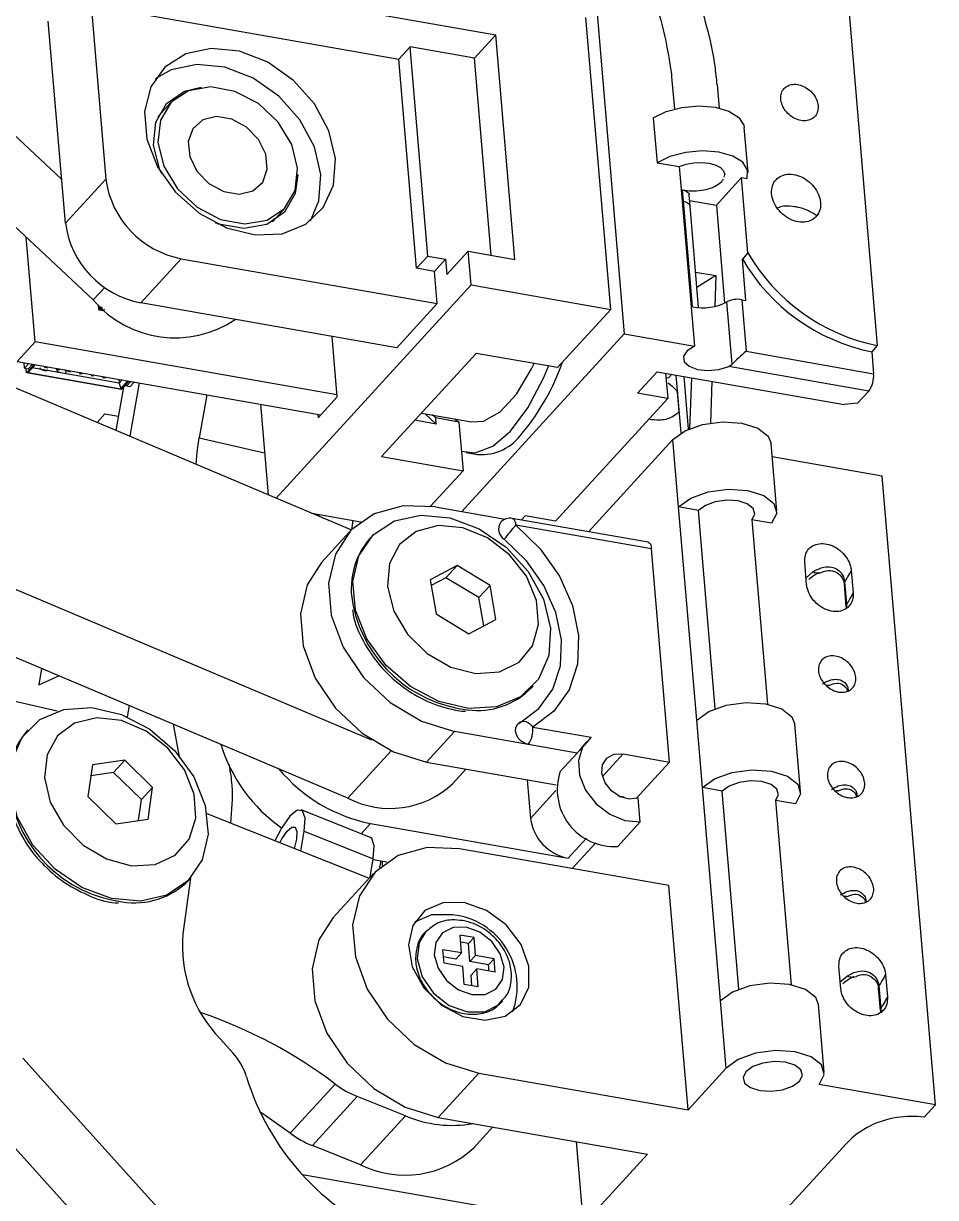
# Model space of a CAD drawing. Header units: millimetres. Extents: x 15 to 2378, y 5 to 1787.
# Drawn here: x 390.74 to 397.78, y 403.71 to 412.77 of the extents above; entities that cross this region are included whole.
import ezdxf

# ---------------------------------------------------------------- set-up
doc = ezdxf.new("R2010")
doc.units = ezdxf.units.MM

msp = doc.modelspace()

# ---------------------------------------------------------------- linework, layer by layer
at = {"color": 7, "linetype": 'Continuous', "lineweight": 25}
for p, q in [((395.1098, 413.5678), (395.3807, 410.3727)), ((391.5143, 413.1851), (394.3886, 412.681)), ((391.036, 411.5665), (389.3925, 413.1041)), ((397.102, 413.0315), (397.335, 410.2826)), ((391.2629, 412.9105), (391.3768, 411.5677)), ((391.2629, 412.9105), (393.64, 412.4936)), ((391.0648, 411.2268), (390.9325, 412.7867)), ((395.2762, 410.5618), (395.0851, 412.815)), ((391.2802, 410.6349), (389.0458, 412.7254)), ((394.2239, 412.5011), (394.3886, 412.681)), ((394.5355, 410.9478), (394.3886, 412.681)), ((393.7267, 412.5883), (393.64, 412.4936)), ((394.2239, 412.5011), (393.7267, 412.5883)), ((393.8636, 410.9737), (393.7267, 412.5883)), ((393.7769, 410.879), (393.64, 412.4936)), ((394.3529, 410.9798), (394.2239, 412.5011)), ((395.7453, 412.3754), (395.7469, 412.3574)), ((395.7469, 412.3574), (395.768, 412.1087)), ((396.0989, 412.2957), (396.1142, 412.1155)), ((391.8763, 412.1558), (391.7781, 412.0485)), ((395.6044, 412.0409), (395.6338, 411.6943)), ((396.3369, 411.6197), (396.3075, 411.9664)), ((395.6338, 411.6943), (395.8057, 411.6642)), ((395.8057, 411.6642), (395.813, 411.5775)), ((391.0648, 411.2268), (391.3768, 411.5677)), ((395.813, 411.5775), (395.9233, 410.2776)), ((396.2871, 411.5797), (396.0921, 411.3667)), ((396.152, 411.5818), (396.1577, 411.6024)), ((396.2871, 411.5797), (396.3296, 411.5723)), ((396.3364, 410.9982), (396.2871, 411.5797)), ((395.8382, 411.3975), (395.8309, 411.4841)), ((395.8281, 411.3998), (395.8382, 411.3975)), ((395.9073, 410.5829), (395.8382, 411.3975)), ((395.889, 411.3597), (395.8816, 411.4463)), ((395.8853, 411.4029), (396.0921, 411.3667)), ((392.6633, 411.2383), (392.7615, 411.3456)), ((395.9554, 410.576), (395.889, 411.3597)), ((396.0921, 411.3667), (396.1562, 410.6105)), ((396.881, 411.2904), (396.8756, 411.2958)), ((390.8314, 410.3117), (390.763, 411.1188)), ((394.0116, 410.8309), (394.1763, 411.0108)), ((394.1983, 410.7508), (394.1763, 411.0108)), ((394.1763, 411.0108), (394.5355, 410.9478)), ((391.9598, 410.9532), (391.6478, 410.6123)), ((391.9598, 410.9532), (393.9359, 410.6066)), ((393.8636, 410.9737), (393.7769, 410.879)), ((393.8636, 410.9737), (394.0015, 410.9495)), ((393.9149, 410.8548), (394.0015, 410.9495)), ((394.0015, 410.9495), (394.0116, 410.8309)), ((396.3364, 410.9982), (396.2931, 410.9508)), ((396.3202, 410.6311), (396.2931, 410.9508)), ((393.9149, 410.8548), (393.7769, 410.879)), ((393.9359, 410.6066), (393.9149, 410.8548)), ((395.9323, 410.8483), (396.0887, 410.8224)), ((388.735, 410.7773), (393.2735, 408.8597)), ((392.6922, 409.1053), (394.1983, 410.7508)), ((394.1983, 410.7508), (395.2762, 410.5618)), ((396.0887, 410.8224), (395.9423, 410.7308)), ((396.0887, 410.8224), (396.0798, 410.5848)), ((391.3688, 410.7317), (391.2802, 410.6349)), ((391.3209, 410.5939), (391.3225, 410.5603)), ((391.3227, 410.5607), (391.3211, 410.5943)), ((391.3227, 410.5607), (391.3385, 410.5755)), ((391.3242, 410.5584), (391.3565, 410.5528)), ((391.3404, 410.5734), (391.3246, 410.5586)), ((391.357, 410.5529), (391.3246, 410.5586)), ((391.3385, 410.5755), (391.3381, 410.5841)), ((391.3545, 410.571), (391.3404, 410.5734)), ((391.3412, 410.576), (391.3409, 410.5818)), ((391.3412, 410.576), (391.35, 410.5745)), ((391.3663, 410.5617), (391.357, 410.5529)), ((391.3582, 410.5533), (391.3668, 410.5613)), ((393.6239, 410.2657), (391.6478, 410.6123)), ((393.9359, 410.6066), (393.6239, 410.2657)), ((394.8646, 410.1122), (395.2762, 410.5618)), ((396.2135, 410.1382), (396.1727, 410.6192)), ((396.2878, 410.6368), (396.3216, 410.2381)), ((396.2878, 410.6368), (396.3202, 410.6311)), ((390.8314, 410.3117), (390.6927, 410.1602)), ((393.1622, 409.9029), (390.8314, 410.3117)), ((393.1637, 409.8856), (393.124, 410.3534)), ((395.3807, 410.3727), (394.1252, 409.001)), ((395.3807, 410.3727), (395.9233, 410.2776)), ((394.2359, 410.2224), (393.5073, 409.4264)), ((394.8646, 410.1122), (394.2359, 410.2224)), ((396.3216, 410.2381), (397.3061, 410.0655)), ((397.335, 410.2826), (397.2917, 410.2353)), ((397.2917, 410.2353), (397.3061, 410.0655)), ((390.6927, 410.1602), (393.0385, 409.7488)), ((390.7495, 410.107), (390.7458, 410.1509)), ((390.7836, 410.1443), (390.7495, 410.107)), ((390.7495, 410.107), (390.7765, 410.1023)), ((390.7639, 410.0715), (390.7611, 410.105)), ((390.824, 410.1372), (390.7639, 410.0715)), ((390.7765, 410.1023), (390.8105, 410.1395)), ((390.833, 410.1356), (390.7773, 410.0747)), ((391.4804, 409.9919), (390.8092, 410.1096)), ((390.8776, 410.0993), (390.8676, 410.1097)), ((390.9034, 410.1232), (390.9041, 410.1152)), ((390.9041, 410.1152), (390.9257, 410.1114)), ((390.9839, 410.109), (390.984, 410.1091)), ((390.9932, 410.1075), (390.9939, 410.0995)), ((390.9997, 410.1032), (390.9996, 410.1031)), ((396.1886, 410.1211), (396.2135, 410.1382)), ((397.2701, 409.9315), (396.1886, 410.1211)), ((391.4969, 409.943), (390.7639, 410.0715)), ((390.7773, 410.0747), (391.4922, 409.9493)), ((390.8776, 410.0993), (390.8777, 410.0994)), ((390.9032, 410.0873), (390.9033, 410.0874)), ((390.9305, 410.093), (390.9306, 410.0931)), ((390.9865, 410.0807), (390.9866, 410.0808)), ((390.9902, 410.0801), (390.9903, 410.0802)), ((390.9939, 410.0995), (391.0155, 410.0957)), ((391.0017, 410.0926), (391.0018, 410.0927)), ((391.0045, 410.1021), (391.0046, 410.1022)), ((391.007, 410.0809), (391.007, 410.081)), ((391.0078, 410.0993), (391.0079, 410.0994)), ((391.0151, 410.101), (391.0151, 410.1011)), ((391.0181, 410.0749), (391.0182, 410.075)), ((391.0249, 410.0749), (391.0181, 410.0749)), ((391.0228, 410.0978), (391.0229, 410.0979)), ((391.0249, 410.0749), (391.025, 410.075)), ((391.0308, 410.0732), (391.0309, 410.0733)), ((391.0439, 410.0831), (391.044, 410.0832)), ((391.0443, 410.0957), (391.0442, 410.0956)), ((391.0458, 410.0707), (391.0459, 410.0708)), ((391.052, 410.0697), (391.0521, 410.0698)), ((391.0577, 410.0933), (391.0578, 410.0934)), ((391.0604, 410.0683), (391.0604, 410.0684)), ((391.0667, 410.0889), (391.0668, 410.089)), ((391.0681, 410.0728), (391.0682, 410.0729)), ((391.0706, 410.0802), (391.0707, 410.0803)), ((391.0711, 410.0701), (391.0711, 410.0702)), ((391.0831, 410.0917), (391.0837, 410.0837)), ((391.0837, 410.0837), (391.1053, 410.0799)), ((391.0885, 410.0635), (391.0886, 410.0636)), ((391.0927, 410.0629), (391.0926, 410.0628)), ((391.0939, 410.0798), (391.0938, 410.0797)), ((391.1729, 410.076), (391.1736, 410.068)), ((391.1736, 410.068), (391.1951, 410.0642)), ((391.2627, 410.0602), (391.2634, 410.0522)), ((391.2634, 410.0522), (391.285, 410.0484)), ((391.3525, 410.0445), (391.3532, 410.0364)), ((391.3532, 410.0364), (391.3748, 410.0327)), ((391.4778, 410.0225), (391.4804, 409.9919)), ((391.4804, 409.9919), (391.5041, 410.0179)), ((395.6348, 410.0809), (395.4831, 409.9152)), ((395.6348, 410.0809), (397.0804, 409.8274)), ((395.7001, 410.0694), (395.7167, 409.8742)), ((395.7029, 410.0364), (395.7226, 410.0329)), ((395.7483, 410.061), (395.7226, 410.0329)), ((395.8206, 409.6081), (395.7827, 410.055)), ((395.84, 410.0449), (395.8747, 409.6361)), ((395.9, 410.0344), (395.8852, 409.6407)), ((391.5137, 409.9613), (391.4549, 409.6281)), ((391.4804, 409.9919), (391.4922, 409.9493)), ((391.4922, 409.9493), (391.548, 410.0102)), ((391.4969, 409.943), (391.557, 410.0086)), ((391.5364, 409.969), (391.535, 409.9847)), ((391.5704, 410.0063), (391.5364, 409.969)), ((391.5633, 409.9643), (391.5364, 409.969)), ((391.6352, 409.9949), (391.5625, 409.5826)), ((391.5633, 409.9643), (391.5974, 410.0015)), ((395.8051, 409.7747), (395.7925, 409.9237)), ((396.0581, 410.0067), (396.046, 409.6843)), ((397.1834, 409.8368), (397.2701, 409.9315)), ((392.1576, 409.9033), (392.0988, 409.5703)), ((393.0163, 409.7246), (393.1637, 409.8856)), ((395.7167, 409.8742), (394.85, 408.9273)), ((395.7167, 409.8742), (395.4831, 409.9152)), ((391.3095, 409.6895), (391.3684, 409.7548)), ((391.3684, 409.7548), (391.474, 409.7364)), ((392.5717, 409.8307), (392.631, 409.1312)), ((393.0139, 409.7531), (393.0163, 409.7246)), ((393.8139, 409.7614), (394.2002, 409.6936)), ((393.9285, 409.6766), (393.8435, 409.7562)), ((393.9245, 409.724), (393.8964, 409.7469)), ((393.4314, 407.2368), (387.7032, 409.6571)), ((393.9285, 409.6766), (393.7629, 409.7057)), ((393.9285, 409.6766), (393.9245, 409.724)), ((394.1041, 409.6925), (393.9245, 409.724)), ((394.0761, 409.7154), (394.1041, 409.6925)), ((394.1041, 409.6925), (394.136, 409.3162)), ((392.0988, 409.5703), (392.6037, 409.4541)), ((395.7565, 409.5569), (395.1052, 408.8453)), ((395.8005, 409.0369), (395.7565, 409.5569)), ((396.5584, 409.0077), (396.5143, 409.5277)), ((393.5073, 409.4264), (394.136, 409.3162)), ((394.1588, 409.4572), (394.2486, 409.4415)), ((397.3733, 409.2733), (396.5232, 409.4224)), ((393.8854, 409.0423), (394.136, 409.3162)), ((397.7847, 404.4203), (397.3733, 409.2733)), ((393.9237, 409.0364), (394.4604, 408.9423)), ((395.9402, 407.3903), (395.8005, 409.0369)), ((395.9532, 409.0101), (395.8005, 409.0369)), ((392.969, 408.9884), (393.3458, 408.9223)), ((393.017, 408.9799), (393.0187, 408.9674)), ((393.2853, 408.9329), (393.2748, 408.861)), ((395.5652, 408.7647), (394.5164, 408.9486)), ((394.6164, 408.9683), (394.5871, 408.9362)), ((394.85, 408.9273), (394.6164, 408.9683)), ((396.083, 407.4797), (395.9532, 409.0101)), ((396.3664, 408.9377), (396.4871, 407.514)), ((396.5191, 408.9109), (396.3664, 408.9377)), ((393.2596, 408.8449), (393.0429, 408.6082)), ((393.3392, 408.9234), (393.3382, 408.9167)), ((395.5912, 408.7135), (394.5425, 408.8974)), ((393.4222, 408.8005), (393.4135, 408.791)), ((395.7308, 407.0669), (395.5912, 408.7135)), ((394.0906, 408.5846), (393.8822, 408.4742)), ((394.0039, 408.4899), (394.0906, 408.5846)), ((394.3442, 408.4316), (394.0906, 408.5846)), ((396.7894, 408.4366), (396.7747, 408.6099)), ((393.8822, 408.4742), (393.9275, 408.2109)), ((394.0039, 408.4899), (393.8899, 408.4295)), ((394.2576, 408.3369), (394.0039, 408.4899)), ((396.7848, 408.4908), (396.8403, 408.5379)), ((397.134, 408.5469), (397.1487, 408.3736)), ((394.2576, 408.3369), (394.3442, 408.4316)), ((394.3895, 408.1683), (394.3442, 408.4316)), ((397.0783, 408.4417), (397.093, 408.2684)), ((397.0827, 408.4587), (397.0974, 408.2854)), ((394.2952, 408.1183), (394.2576, 408.3369)), ((393.2469, 406.7895), (389.8186, 408.238)), ((393.9275, 408.2109), (394.1812, 408.058)), ((394.1812, 408.058), (394.3895, 408.1683)), ((390.8816, 407.7889), (390.8595, 407.6638)), ((390.8595, 407.6638), (391.013, 407.7334)), ((391.001, 407.4594), (390.1808, 407.6482)), ((394.6676, 407.6432), (394.6762, 407.6527)), ((391.5581, 407.5031), (391.5429, 407.4171)), ((395.9842, 406.8704), (395.9402, 407.3903)), ((390.7749, 407.3157), (390.7662, 407.3062)), ((391.8962, 407.3602), (391.9443, 407.1077)), ((394.0707, 407.3032), (393.854, 407.0664)), ((394.6388, 407.2035), (394.0707, 407.3032)), ((394.6748, 407.3375), (395.1265, 407.2583)), ((396.7421, 406.8411), (396.698, 407.3611)), ((395.0171, 407.1372), (394.6388, 407.2035)), ((395.0912, 407.2267), (395.0861, 407.2211)), ((393.5804, 407.1539), (393.2469, 406.7895)), ((394.887, 406.9951), (395.0171, 407.1372)), ((395.2123, 406.956), (395.3715, 407.13)), ((395.3715, 407.13), (395.7308, 407.0669)), ((391.2732, 407.0455), (391.2391, 406.8007)), ((391.5227, 407.0813), (391.2732, 407.0455)), ((391.436, 406.9866), (391.5227, 407.0813)), ((391.7381, 406.8723), (391.5227, 407.0813)), ((393.854, 407.0664), (394.8541, 406.891)), ((395.7308, 407.0669), (395.4734, 406.7857)), ((391.436, 406.9866), (391.2615, 406.9616)), ((391.6514, 406.7776), (391.436, 406.9866)), ((394.0544, 406.8993), (394.1585, 407.013)), ((391.6514, 406.7776), (391.7381, 406.8723)), ((391.704, 406.6275), (391.7381, 406.8723)), ((394.6309, 406.9302), (394.6561, 406.6324)), ((394.6561, 406.6324), (394.8526, 406.8471)), ((396.1239, 405.2238), (395.9842, 406.8704)), ((396.1369, 406.8436), (395.9842, 406.8704)), ((396.2667, 405.3132), (396.1369, 406.8436)), ((391.2391, 406.8007), (391.4545, 406.5917)), ((391.629, 406.6167), (391.6514, 406.7776)), ((395.3343, 406.8068), (395.381, 406.7986)), ((395.381, 406.7986), (395.3733, 406.7902)), ((395.5045, 406.6052), (395.4888, 406.7908)), ((396.5501, 406.7711), (396.6708, 405.3475)), ((396.7028, 406.7443), (396.5501, 406.7711)), ((392.1577, 406.6691), (393.4115, 406.1703)), ((393.4201, 406.4853), (392.8856, 406.698)), ((391.4545, 406.5917), (391.704, 406.6275)), ((393.4207, 406.593), (393.3483, 406.5139)), ((393.4207, 406.593), (394.9476, 406.3252)), ((395.3312, 406.4159), (395.5045, 406.6052)), ((392.8825, 406.3807), (392.9086, 406.5339)), ((392.9086, 406.5339), (393.443, 406.3213)), ((395.0886, 406.4792), (394.9476, 406.3252)), ((395.7263, 406.1151), (394.1095, 406.3987)), ((395.1604, 406.4438), (394.9795, 406.2461)), ((393.4187, 406.1781), (393.443, 406.3213)), ((393.4418, 406.3145), (393.5476, 406.296)), ((393.5007, 406.3042), (393.4916, 406.2525)), ((393.5126, 406.2701), (393.5138, 406.3019)), ((393.4453, 406.2072), (393.1333, 405.8663)), ((392.0309, 406.1701), (391.9716, 405.7403)), ((392.0203, 406.1584), (392.0289, 406.1679)), ((395.8733, 404.3819), (395.7263, 406.1151)), ((394.2207, 405.7133), (394.1129, 405.7322)), ((394.1247, 405.5935), (394.1129, 405.7322)), ((394.1774, 405.6659), (394.1176, 405.6764)), ((394.1774, 405.6659), (394.2207, 405.7133)), ((394.1891, 405.5272), (394.1774, 405.6659)), ((394.2325, 405.5746), (394.2207, 405.7133)), ((394.1247, 405.5935), (393.981, 405.6187)), ((393.9898, 405.5147), (393.981, 405.6187)), ((394.0813, 405.5462), (394.1247, 405.5935)), ((394.1891, 405.5272), (394.2325, 405.5746)), ((394.3762, 405.5494), (394.2325, 405.5746)), ((394.0813, 405.5462), (393.9857, 405.5629)), ((394.1335, 405.4895), (393.9898, 405.5147)), ((394.1453, 405.3508), (394.1335, 405.4895)), ((394.3328, 405.502), (394.1891, 405.5272)), ((394.3328, 405.502), (394.3762, 405.5494)), ((394.3369, 405.4538), (394.3328, 405.502)), ((394.385, 405.4454), (394.3762, 405.5494)), ((397.0539, 405.3168), (397.0392, 405.4901)), ((394.1979, 405.4233), (394.2413, 405.4706)), ((394.205, 405.3404), (394.1979, 405.4233)), ((394.253, 405.3319), (394.2413, 405.4706)), ((394.385, 405.4454), (394.2413, 405.4706)), ((397.0493, 405.371), (397.1049, 405.4181)), ((397.1515, 405.4109), (397.1527, 405.4115)), ((397.3985, 405.4271), (397.4132, 405.2538)), ((394.253, 405.3319), (394.1453, 405.3508)), ((397.3428, 405.3219), (397.3575, 405.1486)), ((397.3472, 405.3389), (397.3619, 405.1656)), ((396.1679, 404.7038), (396.1239, 405.2238)), ((396.9258, 404.6746), (396.8817, 405.1946)), ((392.2608, 404.9304), (392.3586, 404.822)), ((393.602, 401.6076), (390.7364, 404.7822)), ((394.2565, 404.6654), (393.9444, 404.3245)), ((394.2565, 404.6654), (395.8733, 404.3819)), ((396.1679, 404.7038), (395.8733, 404.3819)), ((392.8016, 404.2031), (393.1483, 404.5819)), ((397.7847, 404.4203), (396.8865, 404.5778)), ((392.9727, 404.1064), (393.3194, 404.4851)), ((393.6906, 404.3374), (393.3194, 404.4851)), ((391.613, 403.0483), (390.3897, 404.4035)), ((397.6981, 404.3256), (397.7847, 404.4203)), ((393.3439, 403.9587), (393.6906, 404.3374)), ((393.9444, 404.3245), (395.5612, 404.041)), ((394.2186, 404.0899), (394.3658, 404.2507)), ((395.0672, 403.5012), (395.0133, 404.1371)), ((396.368, 403.328), (397.0962, 404.1236)), ((393.3439, 403.9587), (392.9727, 404.1064)), ((395.5612, 404.041), (395.0672, 403.5012)), ((395.2469, 403.4697), (392.8964, 403.882))]:
    msp.add_line(p, q, dxfattribs=at)
at = {"color": 7, "linetype": 'Continuous', "lineweight": 25, "flags": 128}
for points in [[(393.1508, 411.7257), (393.1003, 411.9409), (392.9889, 412.1485), (392.8264, 412.3299), (392.6273, 412.4692), (392.4092, 412.5539), (392.1916, 412.5764), (391.9938, 412.5349), (391.8334, 412.4329), (391.7245, 412.2796), (391.677, 412.0885), (391.6949, 411.8767), (391.7768, 411.6629), (391.9153, 411.4662), (392.0982, 411.304), (392.3091, 411.1908), (392.5294, 411.1366), (392.7395, 411.1462), (392.9206, 411.2187), (393.0568, 411.3478), (393.1359, 411.522), (393.1508, 411.7257)], [(393.0381, 411.6026), (392.9877, 411.8178), (392.8762, 412.0254), (392.7137, 412.2068), (392.5146, 412.3461), (392.2966, 412.4308), (392.079, 412.4533), (391.8812, 412.4118), (391.7584, 412.3421)], [(392.2635, 411.2569), (392.4508, 411.2223), (392.6222, 411.2514), (392.7571, 411.3408), (392.839, 411.4796), (392.8583, 411.6511), (392.8125, 411.8346), (392.7071, 412.008), (392.555, 412.1504), (392.3744, 412.2446), (392.1871, 412.2791), (392.0156, 412.25), (391.8808, 412.1606), (391.7988, 412.0218), (391.7796, 411.8503), (391.8254, 411.6668), (391.9307, 411.4934), (392.0829, 411.351), (392.2635, 411.2569)], [(391.8084, 411.6084), (391.7939, 411.6398), (391.7447, 411.8294), (391.7627, 412.0073), (391.8457, 412.152), (391.9837, 412.2459), (392.1129, 412.276)], [(395.6044, 412.0409), (395.7042, 412.0894), (395.826, 412.1209), (395.9567, 412.1322), (396.0823, 412.122), (396.1893, 412.0914), (396.266, 412.0437), (396.3044, 411.9841), (396.3075, 411.9664)], [(392.2875, 411.4709), (392.4066, 411.4514), (392.5123, 411.4774), (392.5885, 411.5451), (392.6237, 411.6441), (392.6126, 411.7593), (392.5567, 411.8732), (392.4646, 411.9684), (392.3503, 412.0306), (392.2313, 412.0501), (392.1256, 412.024), (392.0494, 411.9563), (392.0141, 411.8574), (392.0253, 411.7422), (392.0812, 411.6282), (392.1733, 411.533), (392.2875, 411.4709)], [(396.3296, 411.5723), (396.3338, 411.6374), (396.2954, 411.6971), (396.2186, 411.7447), (396.1117, 411.7753), (395.9861, 411.7855), (395.8554, 411.7742), (395.7336, 411.7427), (395.6338, 411.6943)], [(395.8057, 411.6642), (395.8581, 411.6821), (395.9165, 411.6929), (395.9765, 411.6956), (396.0337, 411.6901), (396.0837, 411.6768), (396.1229, 411.6567), (396.1482, 411.6312), (396.1577, 411.6024)], [(392.8602, 411.6035), (392.8405, 411.4562), (392.7575, 411.3116), (392.6195, 411.2176), (392.4432, 411.1857), (392.2498, 411.2196), (392.2223, 411.2296)], [(392.9575, 411.2446), (393.0232, 411.3989), (393.0381, 411.6026)], [(395.8309, 411.4841), (395.8463, 411.4798), (395.8594, 411.474), (395.8698, 411.4669), (395.8771, 411.4588), (395.8811, 411.45), (395.8816, 411.4463)], [(395.8382, 411.3975), (395.8536, 411.3932), (395.8668, 411.3874), (395.8772, 411.3803), (395.8845, 411.3721), (395.8884, 411.3633), (395.889, 411.3597)], [(395.9233, 410.2776), (395.8665, 410.2421), (395.8386, 410.2002), (395.8437, 410.1581), (395.8812, 410.1223), (395.9453, 410.0983), (396.0262, 410.0896), (396.1116, 410.0976), (396.1886, 410.1211)], [(394.1233, 409.4663), (394.2301, 409.4555), (394.3659, 409.5058), (394.5035, 409.6229), (394.6359, 409.8008), (394.7565, 410.0307), (394.796, 410.1242)], [(394.2002, 409.6936), (394.2948, 409.6993), (394.4222, 409.77), (394.5482, 409.9077), (394.6649, 410.1037), (394.6842, 410.1438)], [(395.7565, 409.5569), (395.8501, 409.6245), (395.9843, 409.6723), (396.1384, 409.6929), (396.2891, 409.6832), (396.4134, 409.6447), (396.4924, 409.5832), (396.5143, 409.5277)], [(392.0738, 409.3666), (392.0823, 409.4586), (392.0988, 409.5703)], [(395.8005, 409.0369), (395.8942, 409.1046), (396.0284, 409.1524), (396.1825, 409.173), (396.3332, 409.1633), (396.4575, 409.1247), (396.5365, 409.0632), (396.5581, 408.9882), (396.5191, 408.9109)], [(393.9237, 409.0364), (393.6737, 409.0457), (393.4498, 408.984), (393.2703, 408.8563), (393.1496, 408.6731), (393.0977, 408.449), (393.1186, 408.2024), (393.2107, 407.9531), (393.3665, 407.7213), (393.5734, 407.5259), (393.8147, 407.3826), (394.0707, 407.3032)], [(396.3664, 408.9377), (396.3888, 408.9821), (396.3764, 409.0253), (396.331, 409.0606), (396.2595, 409.0828), (396.1729, 409.0884), (396.0842, 409.0765), (396.0071, 409.049), (395.9532, 409.0101)], [(394.1775, 407.4811), (393.9492, 407.5348), (393.7297, 407.6499), (393.5387, 407.8163), (393.393, 408.0191), (393.3057, 408.2404), (393.2844, 408.4604), (393.331, 408.6597), (393.4415, 408.8204), (393.606, 408.9284), (393.8098, 408.9741), (394.035, 408.9533), (394.2614, 408.868), (394.4689, 408.7256), (394.6391, 408.5389), (394.757, 408.3245), (394.8119, 408.1014), (394.7991, 407.8894), (394.7196, 407.7073), (394.5806, 407.5714), (394.3944, 407.4937), (394.1775, 407.4811)], [(394.5164, 408.9486), (394.5171, 408.9484), (394.5246, 408.9448), (394.5311, 408.9376), (394.5364, 408.927), (394.5402, 408.9134), (394.5425, 408.8974)], [(394.234, 407.7512), (394.4162, 407.7648), (394.568, 407.8387), (394.673, 407.9649), (394.7198, 408.1297), (394.7033, 408.3152), (394.6254, 408.5014), (394.4944, 408.6681), (394.3245, 408.7972), (394.1342, 408.8748), (393.9441, 408.8923), (393.7748, 408.848), (393.6446, 408.7466), (393.5676, 408.5991), (393.5522, 408.4215), (393.6001, 408.233), (393.706, 408.0541), (393.8585, 407.9042), (394.0411, 407.7994), (394.234, 407.7512)], [(394.5425, 408.8974), (394.731, 408.7143), (394.8801, 408.5028), (394.9812, 408.275), (395.0286, 408.0438), (395.0196, 407.8226), (394.9546, 407.6239), (394.8374, 407.4591), (394.6748, 407.3375)], [(394.5738, 407.3701), (394.7217, 407.4806), (394.8282, 407.6305), (394.8872, 407.8111), (394.8954, 408.0122), (394.8524, 408.2224), (394.7604, 408.4295), (394.6249, 408.6218), (394.4535, 408.7882)], [(395.5652, 408.7647), (395.5659, 408.7645), (395.5733, 408.7609), (395.5798, 408.7537), (395.5851, 408.7431), (395.589, 408.7295), (395.5912, 408.7135)], [(393.0429, 408.6082), (392.933, 408.4363), (392.881, 408.2123), (392.9019, 407.9656), (392.994, 407.7163), (393.1498, 407.4846), (393.3567, 407.2892), (393.598, 407.1459), (393.854, 407.0664)], [(397.0827, 408.4587), (397.0784, 408.4467), (397.0783, 408.4417)], [(397.0974, 408.2854), (397.0931, 408.2734), (397.093, 408.2684)], [(390.6955, 406.6405), (390.6396, 406.8636), (390.6513, 407.076), (390.7298, 407.2586), (390.868, 407.3953), (391.0536, 407.474), (391.2702, 407.4875), (391.4985, 407.4349), (391.7182, 407.3206), (391.9098, 407.1549), (392.0563, 406.9525), (392.1446, 406.7314), (392.1669, 406.5112), (392.1213, 406.3115), (392.0117, 406.15), (391.848, 406.0411), (391.6446, 405.9945), (391.4197, 406.0143), (391.1931, 406.0987), (390.9852, 406.2402), (390.8142, 406.4263), (390.6955, 406.6405)], [(395.9402, 407.3903), (396.0338, 407.458), (396.168, 407.5058), (396.3221, 407.5264), (396.4728, 407.5167), (396.5971, 407.4782), (396.6761, 407.4167), (396.698, 407.3611)], [(390.9484, 406.759), (391.0512, 406.579), (391.2015, 406.4269), (391.3828, 406.3192), (391.5756, 406.2676), (391.759, 406.2776), (391.9131, 406.3481), (392.0212, 406.4716), (392.0715, 406.6346), (392.0587, 406.8195), (391.9841, 407.0063), (391.8558, 407.1746), (391.6877, 407.3063), (391.4981, 407.3871), (391.3074, 407.4082), (391.1363, 407.3674), (391.0034, 407.269), (390.9231, 407.1238), (390.9041, 406.9474), (390.9484, 406.759)], [(394.6388, 407.2035), (394.6105, 407.2127), (394.5843, 407.2296), (394.5627, 407.2525), (394.548, 407.2791), (394.5415, 407.3068), (394.544, 407.3329), (394.5551, 407.3547), (394.5577, 407.3577)], [(394.5844, 407.3784), (394.5947, 407.3822), (394.6076, 407.383), (394.6213, 407.3802), (394.6354, 407.374), (394.6494, 407.3645), (394.6627, 407.3522), (394.6748, 407.3375)], [(395.1265, 407.2583), (395.0589, 407.182), (395.0275, 407.0807), (395.0357, 406.9658), (395.0826, 406.8499), (395.1631, 406.7457), (395.2682, 406.6649), (395.3864, 406.6162), (395.5045, 406.6052)], [(395.4888, 406.7908), (395.4217, 406.7808), (395.3488, 406.7996), (395.282, 406.8441), (395.2323, 406.907), (395.2077, 406.978), (395.2124, 407.0455), (395.2455, 407.0985), (395.3016, 407.1283), (395.3715, 407.13)], [(395.9842, 406.8704), (396.0779, 406.938), (396.212, 406.9858), (396.3662, 407.0064), (396.5169, 406.9967), (396.6412, 406.9582), (396.7202, 406.8967), (396.7418, 406.8216), (396.7028, 406.7443)], [(396.5501, 406.7711), (396.5725, 406.8156), (396.5601, 406.8587), (396.5147, 406.8941), (396.4432, 406.9163), (396.3566, 406.9218), (396.2679, 406.91), (396.1908, 406.8825), (396.1369, 406.8436)], [(392.9086, 406.5339), (392.9154, 406.6334), (392.8967, 406.6904), (392.8552, 406.6959), (392.7975, 406.6489), (392.7328, 406.557), (392.6826, 406.4603)], [(392.7206, 406.4451), (392.7371, 406.476), (392.7768, 406.5342), (392.8127, 406.5654), (392.8391, 406.5647), (392.8518, 406.5322), (392.8488, 406.473), (392.8319, 406.4009)], [(393.443, 406.3213), (393.4499, 406.4208), (393.4311, 406.4778), (393.4201, 406.4853)], [(394.1095, 406.3987), (393.8594, 406.4079), (393.6355, 406.3463), (393.456, 406.2186), (393.3354, 406.0353), (393.2834, 405.8113), (393.3044, 405.5646), (393.3964, 405.3153), (393.5523, 405.0836), (393.7592, 404.8882), (394.0004, 404.7449), (394.2565, 404.6654)], [(394.1448, 405.9827), (393.9786, 405.9818), (393.8401, 405.9203), (393.7478, 405.8062), (393.7144, 405.6552), (393.7442, 405.4875), (393.8333, 405.3258), (393.9696, 405.192), (394.1347, 405.1041), (394.3064, 405.074), (394.4613, 405.1058), (394.5787, 405.1951), (394.6427, 405.3299), (394.6445, 405.4921), (394.5841, 405.6596), (394.4694, 405.8099), (394.3161, 405.9227), (394.1448, 405.9827)], [(393.1333, 405.8663), (393.0234, 405.6945), (392.9714, 405.4704), (392.9923, 405.2238), (393.0844, 404.9744), (393.2403, 404.7427), (393.4472, 404.5473), (393.6884, 404.404), (393.9444, 404.3245)], [(394.0581, 405.888), (393.892, 405.8872), (393.7611, 405.8312)], [(393.8491, 405.7596), (393.7965, 405.6756), (393.7804, 405.5477), (393.819, 405.4103), (393.9064, 405.2841), (394.0293, 405.1886), (394.169, 405.1381), (394.3043, 405.1403), (394.4145, 405.195), (394.4425, 405.2236)], [(394.1609, 405.792), (394.0595, 405.7903), (393.9768, 405.7493), (393.9256, 405.6752), (393.9135, 405.5793), (393.9425, 405.4762), (394.008, 405.3816), (394.1002, 405.3099), (394.205, 405.2721), (394.3065, 405.2738), (394.3891, 405.3148), (394.4404, 405.3889), (394.4524, 405.4848), (394.4235, 405.5879), (394.3579, 405.6825), (394.2657, 405.7542), (394.1609, 405.792)], [(396.8817, 405.1946), (396.8598, 405.2501), (396.7808, 405.3116), (396.6565, 405.3502), (396.5058, 405.3599), (396.3517, 405.3393), (396.2175, 405.2915), (396.1239, 405.2238)], [(397.3472, 405.3389), (397.3429, 405.3269), (397.3428, 405.3219)], [(397.3619, 405.1656), (397.3576, 405.1536), (397.3575, 405.1486)], [(396.8865, 404.5778), (396.9255, 404.6551), (396.9039, 404.7302), (396.8249, 404.7917), (396.7006, 404.8302), (396.5499, 404.8399), (396.3957, 404.8193), (396.2616, 404.7715), (396.1679, 404.7038)], [(396.4276, 404.5319), (396.5142, 404.5263), (396.6028, 404.5382), (396.68, 404.5657), (396.7338, 404.6046), (396.7562, 404.649), (396.7438, 404.6922), (396.6984, 404.7276), (396.6269, 404.7497), (396.5403, 404.7553), (396.4516, 404.7434), (396.3745, 404.716), (396.3206, 404.6771), (396.2982, 404.6326), (396.3107, 404.5894), (396.3561, 404.5541), (396.4276, 404.5319)], [(392.8016, 404.2031), (392.5974, 404.3468), (392.5651, 404.3677)]]:
    msp.add_lwpolyline(points, dxfattribs=at)
at = {"color": 7, "linetype": 'Continuous', "lineweight": 25}
for centre, radius, start, end in [((392.0954, 411.6656), 0.7252, 187.76232, 259.22745), ((391.7833, 411.3247), 0.7252, 187.76232, 259.22745), ((397.5869, 411.702), 1.4961, 210.1371, 258.61884), ((397.6303, 411.7493), 1.4961, 210.1371, 258.61884), ((391.9114, 411.1698), 0.8274, 220.28002, 304.10474), ((391.3214, 410.5939), 0.000524, 128.00086, 179.81208), ((391.3231, 410.5603), 0.000524, 128.00086, 179.81208), ((391.3244, 410.5605), 0.00183, 186.28246, 271.03196), ((391.3251, 410.5609), 0.00235, 184.74939, 258.72749), ((391.3242, 410.5589), 0.000502, 264.43734, 319.6734), ((395.9889, 410.9744), 0.4, 258.22574, 297.35815), ((396.2563, 410.4576), 0.1819, 80.01585, 117.3559), ((391.3566, 410.5533), 0.000502, 264.43734, 319.6734), ((391.3573, 410.5544), 0.00147, 257.83557, 311.71876), ((393.2247, 410.7448), 1.7797, 320.26647, 340.64555), ((397.1098, 410.0464), 0.1973, 324.37788, 5.55816), ((397.2052, 409.0298), 0.8073, 91.54761, 98.89274), ((394.2763, 409.8253), 0.3849, 265.87843, 325.46656), ((394.4992, 408.8501), 0.1, 80.05267, 137.53251), ((394.5004, 408.8662), 0.0909, 145.54564, 238.99313), ((393.2794, 409.8357), 1.5735, 318.26263, 323.3931), ((393.8639, 408.4073), 0.5917, 139.57514, 193.32973), ((396.87, 408.576), 0.0483, 232.07055, 291.68042), ((394.286, 408.4855), 1.0206, 192.13867, 263.40396), ((396.9442, 407.6998), 0.0396, 262.9146, 294.05539), ((394.2491, 408.0489), 0.5828, 262.07639, 315.88365), ((391.211, 406.9261), 0.5851, 139.48226, 188.97035), ((394.6314, 407.2902), 0.1, 118.06987, 137.53251), ((394.4784, 407.3184), 0.1973, 324.37788, 5.55816), ((393.4452, 407.5688), 1.2352, 197.15962, 234.8417), ((393.6645, 407.8057), 1.237, 219.73196, 258.63145), ((395.3023, 406.8536), 0.4387, 161.17921, 273.77471), ((393.573, 407.416), 0.7063, 242.50271, 312.97534), ((397.0132, 406.8857), 0.0402, 259.14511, 293.904), ((391.6383, 406.9981), 1.0184, 189.22525, 262.31296), ((395.0154, 406.6814), 0.3626, 187.76232, 259.22745), ((391.5991, 406.5691), 0.5882, 260.50356, 315.7245), ((397.0822, 406.0711), 0.0402, 259.14511, 293.904), ((393.9976, 405.3348), 0.5565, 339.31248, 83.75914), ((393.0037, 405.6522), 1.0358, 175.12109, 224.17464), ((397.1347, 405.4565), 0.0486, 232.18309, 290.204), ((390.9464, 401.6838), 3.6397, 52.77332, 71.31636), ((392.0127, 404.5045), 0.4695, 16.44911, 42.55474), ((394.3685, 405.2255), 1.9941, 197.15282, 246.9905), ((393.5951, 405.1723), 0.7404, 232.88161, 248.13657), ((394.0514, 405.1727), 0.9099, 246.63885, 280.25492), ((397.6001, 403.5939), 0.7382, 82.37588, 115.55914), ((397.5828, 403.6558), 0.675, 116.4988, 136.13338), ((393.2484, 404.7935), 0.7404, 232.88161, 248.13657), ((393.6867, 404.6544), 0.7756, 243.77031, 313.29271)]:
    msp.add_arc(centre, radius, start, end, dxfattribs=at)
msp.add_ellipse((396.2783, 410.1908), major_axis=(0.0931, 0.0851), ratio=0.052307, start_param=1.039197, end_param=2.29217, dxfattribs=at)
for points, knots in [([(396.0989, 412.2957), (396.0939, 412.3442), (396.0745, 412.5292), (395.9962, 412.8562), (395.8579, 413.215), (395.7398, 413.4274), (395.6954, 413.5072)], [0, 0, 0, 0, 0.12029, 0.458434, 0.796528, 1, 1, 1, 1]), ([(396.8776, 412.1335), (396.8747, 412.1494), (396.8688, 412.1811), (396.8406, 412.227), (396.8014, 412.2649), (396.7543, 412.291), (396.705, 412.3021), (396.659, 412.297), (396.6213, 412.2764), (396.5964, 412.2425), (396.587, 412.1991), (396.5941, 412.1512), (396.617, 412.1042), (396.6531, 412.0633), (396.6983, 412.0331), (396.7475, 412.0172), (396.7951, 412.0171), (396.8359, 412.0331), (396.865, 412.0632), (396.8783, 412.0989), (396.8778, 412.1239), (396.8776, 412.1335)], [0, 0, 0, 0, 0.053695, 0.107391, 0.161084, 0.214772, 0.268455, 0.322136, 0.375818, 0.429504, 0.483195, 0.536891, 0.590587, 0.644281, 0.697971, 0.751656, 0.805337, 0.859018, 0.912703, 0.966393, 1, 1, 1, 1]), ([(395.8309, 411.4841), (395.8535, 411.4806), (395.8827, 411.476), (395.9388, 411.4762), (395.996, 411.4824), (396.0639, 411.5023), (396.1193, 411.5314), (396.1385, 411.5554), (396.1481, 411.5673)], [0, 0, 0, 0, 0.189044, 0.243826, 0.432869, 0.621913, 0.810956, 1, 1, 1, 1]), ([(396.8963, 411.3875), (396.8924, 411.4083), (396.8848, 411.45), (396.8477, 411.5102), (396.7963, 411.56), (396.7345, 411.5941), (396.6698, 411.6087), (396.6093, 411.6021), (396.5599, 411.575), (396.5272, 411.5305), (396.5148, 411.4736), (396.5242, 411.4107), (396.5542, 411.349), (396.6016, 411.2953), (396.6609, 411.2557), (396.7254, 411.2348), (396.788, 411.2348), (396.8416, 411.2557), (396.8797, 411.2952), (396.8972, 411.3421), (396.8965, 411.3749), (396.8963, 411.3875)], [0, 0, 0, 0, 0.053689, 0.107377, 0.161066, 0.214755, 0.268444, 0.322132, 0.375821, 0.42951, 0.483199, 0.536887, 0.590576, 0.644265, 0.697953, 0.751642, 0.805331, 0.85902, 0.912708, 0.966397, 1, 1, 1, 1]), ([(396.8708, 411.2832), (396.845, 411.2993), (396.7844, 411.3371), (396.6859, 411.3592), (396.6057, 411.3625), (396.572, 411.3463), (396.564, 411.3425)], [0, 0, 0, 0, 0.256734, 0.60303, 0.90629, 1, 1, 1, 1]), ([(390.9032, 410.0873), (390.8988, 410.0884), (390.8897, 410.0906), (390.8817, 410.0964), (390.8776, 410.0993)], [0, 0, 0, 0, 0.496458, 1, 1, 1, 1]), ([(390.9305, 410.093), (390.9265, 410.0906), (390.9187, 410.086), (390.9083, 410.0869), (390.9032, 410.0873)], [0, 0, 0, 0, 0.505793, 1, 1, 1, 1]), ([(391.0017, 410.0926), (391.0017, 410.0945), (391.0017, 410.0973), (391.003, 410.1004), (391.004, 410.1016), (391.0045, 410.1021)], [0, 0, 0, 0, 0.524158, 0.763546, 1, 1, 1, 1]), ([(391.007, 410.0809), (391.0062, 410.0817), (391.0048, 410.0834), (391.0026, 410.0873), (391.0021, 410.0904), (391.0017, 410.0926)], [0, 0, 0, 0, 0.239341, 0.479345, 1, 1, 1, 1]), ([(391.0181, 410.0749), (391.016, 410.0754), (391.013, 410.0762), (391.0093, 410.0786), (391.0077, 410.0801), (391.007, 410.0809)], [0, 0, 0, 0, 0.509421, 0.752058, 1, 1, 1, 1]), ([(391.0151, 410.101), (391.0136, 410.1011), (391.0116, 410.1013), (391.0092, 410.1004), (391.0083, 410.0996), (391.0078, 410.0993)], [0, 0, 0, 0, 0.508789, 0.751393, 1, 1, 1, 1]), ([(391.0228, 410.0978), (391.0216, 410.0986), (391.0191, 410.1001), (391.0164, 410.1007), (391.0151, 410.101)], [0, 0, 0, 0, 0.481631, 1, 1, 1, 1]), ([(391.0667, 410.0889), (391.0661, 410.0895), (391.0649, 410.0906), (391.0619, 410.0924), (391.0594, 410.0929), (391.0577, 410.0933)], [0, 0, 0, 0, 0.230348, 0.467327, 1, 1, 1, 1]), ([(391.0711, 410.0701), (391.0696, 410.0693), (391.0665, 410.0676), (391.0624, 410.068), (391.0604, 410.0683)], [0, 0, 0, 0, 0.482426, 1, 1, 1, 1]), ([(391.0706, 410.0802), (391.0703, 410.0818), (391.0699, 410.0841), (391.0683, 410.0871), (391.0672, 410.0883), (391.0667, 410.0889)], [0, 0, 0, 0, 0.52749, 0.76557, 1, 1, 1, 1]), ([(391.0681, 410.0728), (391.0685, 410.0732), (391.0694, 410.074), (391.0706, 410.0764), (391.0706, 410.0786), (391.0706, 410.0802)], [0, 0, 0, 0, 0.232204, 0.46843, 1, 1, 1, 1]), ([(395.7196, 409.9951), (395.7398, 409.979), (395.7668, 409.9574), (395.7873, 409.9304), (395.7925, 409.9237)], [0, 0, 0, 0, 0.74932, 1, 1, 1, 1]), ([(395.8051, 409.7747), (395.8028, 409.7718), (395.7878, 409.7524), (395.7403, 409.7212), (395.6608, 409.7005), (395.5971, 409.7094), (395.5693, 409.7132)], [0, 0, 0, 0, 0.04707, 0.311127, 0.699282, 1, 1, 1, 1]), ([(396.7747, 408.6099), (396.775, 408.6291), (396.7757, 408.6674), (396.8023, 408.7138), (396.8445, 408.7452), (396.8996, 408.7578), (396.9607, 408.7502), (397.0211, 408.7232), (397.074, 408.6798), (397.1133, 408.6251), (397.1303, 408.5787), (397.1333, 408.553), (397.134, 408.5469)], [0, 0, 0, 0, 0.107372, 0.214745, 0.322117, 0.42949, 0.536862, 0.644235, 0.751607, 0.85898, 0.966352, 1, 1, 1, 1]), ([(396.8403, 408.5379), (396.8666, 408.5517), (396.9091, 408.574), (396.9794, 408.5766), (397.033, 408.5552), (397.0705, 408.5129), (397.0811, 408.4769), (397.0827, 408.4587), (397.0827, 408.4587)], [0, 0, 0, 0, 0.306271, 0.49487, 0.668651, 0.836051, 0.999969, 1, 1, 1, 1]), ([(396.8052, 408.4772), (396.8209, 408.4912), (396.8447, 408.5123), (396.8766, 408.5251), (396.8873, 408.5295)], [0, 0, 0, 0, 0.66216, 1, 1, 1, 1]), ([(396.8896, 408.5255), (396.9118, 408.5355), (396.9526, 408.554), (397.0231, 408.5379), (397.0663, 408.4911), (397.0766, 408.462), (397.0783, 408.4419), (397.0783, 408.4416)], [0, 0, 0, 0, 0.297162, 0.548995, 0.802046, 0.997038, 1, 1, 1, 1]), ([(397.134, 408.5469), (397.1246, 408.5304), (397.1079, 408.501), (397.0904, 408.4716), (397.0827, 408.4587)], [0, 0, 0, 0, 0.560045, 1, 1, 1, 1]), ([(397.1487, 408.3736), (397.1484, 408.3545), (397.1477, 408.3162), (397.1211, 408.2697), (397.0789, 408.2383), (397.0238, 408.2257), (396.9627, 408.2334), (396.9023, 408.2604), (396.8494, 408.3037), (396.8101, 408.3584), (396.7931, 408.4049), (396.7901, 408.4305), (396.7894, 408.4366)], [0, 0, 0, 0, 0.107372, 0.214745, 0.322117, 0.42949, 0.536862, 0.644235, 0.751607, 0.85898, 0.966352, 1, 1, 1, 1]), ([(397.1487, 408.3736), (397.1393, 408.3571), (397.1226, 408.3277), (397.1051, 408.2983), (397.0974, 408.2854)], [0, 0, 0, 0, 0.560045, 1, 1, 1, 1]), ([(393.2833, 408.2437), (393.2846, 408.2301), (393.2924, 408.1479), (393.3616, 407.9961), (393.4879, 407.806), (393.6608, 407.6454), (393.8614, 407.5256), (394.0276, 407.4767), (394.1255, 407.4599), (394.1511, 407.4597), (394.1544, 407.4596)], [0, 0, 0, 0, 0.03529, 0.21289, 0.392154, 0.572171, 0.752746, 0.933952, 0.9915, 1, 1, 1, 1]), ([(397.0974, 408.2854), (397.0974, 408.2854), (397.0982, 408.2752), (397.0962, 408.2648), (397.0942, 408.2543)], [0, 0, 0, 0, 0.000341, 1, 1, 1, 1]), ([(397.0367, 407.6078), (397.0287, 407.6096), (397.0045, 407.615), (396.9647, 407.6352), (396.9237, 407.6714), (396.8941, 407.7162), (396.8793, 407.7644), (396.8809, 407.8105), (396.8987, 407.8495), (396.9307, 407.8768), (396.9663, 407.8873), (397.0051, 407.8878), (397.0462, 407.8784), (397.0931, 407.8521), (397.1324, 407.8139), (397.1595, 407.7682), (397.1714, 407.72), (397.1668, 407.6747), (397.1463, 407.6375), (397.112, 407.6129), (397.0732, 407.6037), (397.0469, 407.6067), (397.0367, 407.6078)], [0, 0, 0, 0, 0.02655, 0.080229, 0.133907, 0.187586, 0.241264, 0.294943, 0.348621, 0.4023, 0.455978, 0.482528, 0.536207, 0.589885, 0.643564, 0.697242, 0.750921, 0.8046, 0.858278, 0.911957, 0.965635, 1, 1, 1, 1]), ([(396.9118, 407.6714), (396.9288, 407.6811), (396.9601, 407.699), (397.0117, 407.7094), (397.0578, 407.7016), (397.092, 407.6756), (397.1101, 407.6439), (397.1092, 407.622), (397.1089, 407.6149)], [0, 0, 0, 0, 0.244765, 0.448225, 0.62043, 0.77769, 0.927862, 1, 1, 1, 1]), ([(396.9619, 407.6572), (396.9818, 407.6665), (397.0189, 407.6839), (397.0747, 407.6658), (397.102, 407.6377), (397.1028, 407.6172), (397.103, 407.6136)], [0, 0, 0, 0, 0.346953, 0.646481, 0.938571, 1, 1, 1, 1]), ([(395.0863, 407.2209), (395.0806, 407.2146), (395.0663, 407.1989), (395.0452, 407.1713), (395.0277, 407.1492), (395.0198, 407.1403), (395.0171, 407.1372)], [0, 0, 0, 0, 0.226544, 0.563119, 0.848912, 1, 1, 1, 1]), ([(392.3431, 406.5953), (392.3512, 406.6926), (392.3638, 406.8428), (392.3404, 406.9928), (392.3322, 407.0456)], [0, 0, 0, 0, 0.647327, 1, 1, 1, 1]), ([(397.0822, 407.0705), (397.0985, 407.0662), (397.1311, 407.0574), (397.1761, 407.026), (397.2118, 406.985), (397.2342, 406.9378), (397.2408, 406.89), (397.2309, 406.8469), (397.2055, 406.8133), (397.1675, 406.7932), (397.129, 406.7894), (397.0888, 406.7956), (397.0482, 406.8116), (397.0046, 406.8443), (396.971, 406.887), (396.9513, 406.9347), (396.9477, 406.982), (396.9606, 407.0238), (396.9885, 407.0551), (397.0283, 407.0725), (397.0619, 407.0738), (397.0801, 407.0709), (397.0822, 407.0705)], [0, 0, 0, 0, 0.053687, 0.107374, 0.161061, 0.214748, 0.268435, 0.322122, 0.375809, 0.429497, 0.483184, 0.509738, 0.563425, 0.617112, 0.670799, 0.724486, 0.778173, 0.83186, 0.885547, 0.939234, 0.992921, 1, 1, 1, 1]), ([(396.9808, 406.8568), (396.9979, 406.8665), (397.0292, 406.8844), (397.0808, 406.8947), (397.1269, 406.887), (397.1611, 406.861), (397.179, 406.8298), (397.1782, 406.8085), (397.1779, 406.802)], [0, 0, 0, 0, 0.2462381, 0.4509213, 0.624163, 0.7823692, 0.9334439, 1, 1, 1, 1]), ([(397.031, 406.8426), (397.0509, 406.8519), (397.088, 406.8692), (397.1438, 406.8512), (397.1711, 406.823), (397.1719, 406.8025), (397.172, 406.7989)], [0, 0, 0, 0, 0.346798, 0.646191, 0.93815, 1, 1, 1, 1]), ([(390.6771, 406.6058), (390.6934, 406.5692), (390.7399, 406.4649), (390.8559, 406.3055), (391.0305, 406.1467), (391.2328, 406.0369), (391.3878, 405.9807), (391.4671, 405.9805), (391.4762, 405.9805)], [0, 0, 0, 0, 0.1152317, 0.3282742, 0.5421614, 0.7567193, 0.9720316, 1, 1, 1, 1]), ([(397.1513, 406.2559), (397.1676, 406.2515), (397.2001, 406.2428), (397.2452, 406.2114), (397.2809, 406.1704), (397.3033, 406.1232), (397.3099, 406.0754), (397.3, 406.0323), (397.2746, 405.9987), (397.2366, 405.9785), (397.1981, 405.9748), (397.1579, 405.981), (397.1172, 405.997), (397.0736, 406.0297), (397.0401, 406.0724), (397.0204, 406.12), (397.0167, 406.1674), (397.0296, 406.2091), (397.0576, 406.2405), (397.0973, 406.2579), (397.131, 406.2592), (397.1492, 406.2562), (397.1513, 406.2559)], [0, 0, 0, 0, 0.053687, 0.107374, 0.161061, 0.214748, 0.268435, 0.322122, 0.375809, 0.429497, 0.483184, 0.509738, 0.563425, 0.617112, 0.670799, 0.724486, 0.778173, 0.83186, 0.885547, 0.939234, 0.992921, 1, 1, 1, 1]), ([(397.0499, 406.0421), (397.067, 406.0519), (397.0982, 406.0697), (397.1498, 406.0801), (397.1959, 406.0724), (397.2301, 406.0464), (397.248, 406.0152), (397.2472, 405.9939), (397.247, 405.9874)], [0, 0, 0, 0, 0.246238, 0.450921, 0.624163, 0.782369, 0.933444, 1, 1, 1, 1]), ([(397.1, 406.028), (397.1199, 406.0373), (397.157, 406.0546), (397.2128, 406.0366), (397.2402, 406.0084), (397.241, 405.9879), (397.2411, 405.9843)], [0, 0, 0, 0, 0.346798, 0.646191, 0.93815, 1, 1, 1, 1]), ([(394.1349, 405.8432), (394.1065, 405.8462), (394.036, 405.8537), (393.9322, 405.8296), (393.8769, 405.7809), (393.8518, 405.7588)], [0, 0, 0, 0, 0.268337, 0.667323, 1, 1, 1, 1]), ([(393.8518, 405.7588), (393.848, 405.7561), (393.812, 405.7301), (393.7774, 405.6472), (393.7623, 405.525), (393.7972, 405.3929), (393.8783, 405.2688), (393.9994, 405.1706), (394.1397, 405.1183), (394.2734, 405.1193), (394.3802, 405.1568), (394.4216, 405.2081), (394.4384, 405.2288)], [0, 0, 0, 0, 0.012603, 0.1209486, 0.2278173, 0.3405014, 0.4599953, 0.5830195, 0.7082331, 0.8215707, 0.9279577, 1, 1, 1, 1]), ([(394.4384, 405.2288), (394.4494, 405.2394), (394.489, 405.2772), (394.5135, 405.375), (394.5077, 405.5022), (394.4519, 405.6332), (394.3518, 405.7478), (394.2375, 405.8185), (394.1622, 405.8366), (394.1349, 405.8432)], [0, 0, 0, 0, 0.060194, 0.215449, 0.373219, 0.541443, 0.717533, 0.897353, 1, 1, 1, 1]), ([(397.0392, 405.4901), (397.0396, 405.5093), (397.0402, 405.5476), (397.0668, 405.594), (397.1091, 405.6254), (397.1641, 405.638), (397.2252, 405.6304), (397.2856, 405.6034), (397.3385, 405.56), (397.3778, 405.5053), (397.3948, 405.4589), (397.3978, 405.4332), (397.3985, 405.4271)], [0, 0, 0, 0, 0.107372, 0.214745, 0.322117, 0.42949, 0.536862, 0.644235, 0.751607, 0.85898, 0.966352, 1, 1, 1, 1]), ([(397.0697, 405.3574), (397.0855, 405.3714), (397.1093, 405.3925), (397.1411, 405.4053), (397.1518, 405.4097)], [0, 0, 0, 0, 0.6623, 1, 1, 1, 1]), ([(397.1049, 405.4181), (397.1312, 405.4319), (397.1736, 405.4542), (397.2439, 405.4567), (397.2975, 405.4354), (397.335, 405.3931), (397.3456, 405.3571), (397.3472, 405.3389), (397.3472, 405.3389)], [0, 0, 0, 0, 0.306271, 0.49487, 0.668651, 0.836051, 0.999969, 1, 1, 1, 1]), ([(397.1541, 405.4057), (397.1763, 405.4157), (397.2171, 405.4342), (397.2876, 405.4181), (397.3308, 405.3713), (397.3411, 405.3422), (397.3428, 405.322), (397.3428, 405.3217)], [0, 0, 0, 0, 0.297229, 0.549038, 0.802065, 0.997038, 1, 1, 1, 1]), ([(397.3985, 405.4271), (397.3892, 405.4106), (397.3724, 405.3812), (397.3549, 405.3518), (397.3472, 405.3389)], [0, 0, 0, 0, 0.560045, 1, 1, 1, 1]), ([(397.4132, 405.2538), (397.4129, 405.2346), (397.4122, 405.1964), (397.3856, 405.1499), (397.3434, 405.1185), (397.2884, 405.1059), (397.2273, 405.1136), (397.1668, 405.1406), (397.1139, 405.1839), (397.0747, 405.2386), (397.0577, 405.2851), (397.0546, 405.3107), (397.0539, 405.3168)], [0, 0, 0, 0, 0.107372, 0.214745, 0.322117, 0.42949, 0.536862, 0.644235, 0.751607, 0.85898, 0.966352, 1, 1, 1, 1]), ([(397.4132, 405.2538), (397.4038, 405.2373), (397.3871, 405.2079), (397.3696, 405.1785), (397.3619, 405.1656)], [0, 0, 0, 0, 0.5600452, 1, 1, 1, 1]), ([(397.3619, 405.1656), (397.3619, 405.1656), (397.3627, 405.1554), (397.3607, 405.145), (397.3587, 405.1345)], [0, 0, 0, 0, 0.0003409, 1, 1, 1, 1])]:
    msp.add_open_spline(points, degree=3, knots=knots, dxfattribs=at)
msp.add_open_spline([(395.4, 413.3991), (395.488, 413.2308), (395.6642, 412.8942), (395.7183, 412.5483), (395.7453, 412.3754)], degree=3, dxfattribs=at)

doc.saveas('drawing.dxf')
